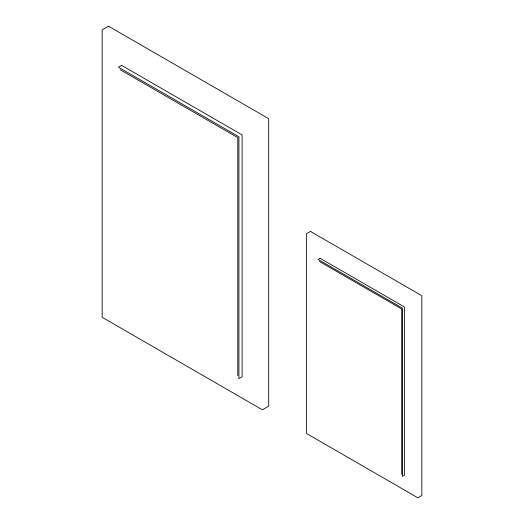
<?xml version="1.0" encoding="UTF-8"?>
<svg xmlns="http://www.w3.org/2000/svg" width="524" height="524" viewBox="0 0 524 524"><rect width="100%" height="100%" fill="white"/><g stroke="black" fill="none" stroke-linecap="round" stroke-linejoin="round"><path stroke-width="0.79" d="M120.14 69.705L237.791 137.629L237.791 375.688M319.457 261.483L401.757 308.996L401.757 474.318M108.501 26.2L102.173 29.848L102.173 317.295L262.373 409.788L268.701 406.133L268.701 118.693L108.501 26.2M121.692 65.402L118.496 67.249L238.918 136.771L238.918 378.603L242.114 376.756L242.114 134.923L121.692 65.402M310.47 231.425L306.533 233.697L306.533 433.512L417.883 497.8L421.827 495.527L421.827 295.713L310.47 231.425M320.144 258.299L318.12 259.472L402.36 308.112L402.36 476.382L404.39 475.216L404.39 306.94L320.144 258.299"/></g></svg>
